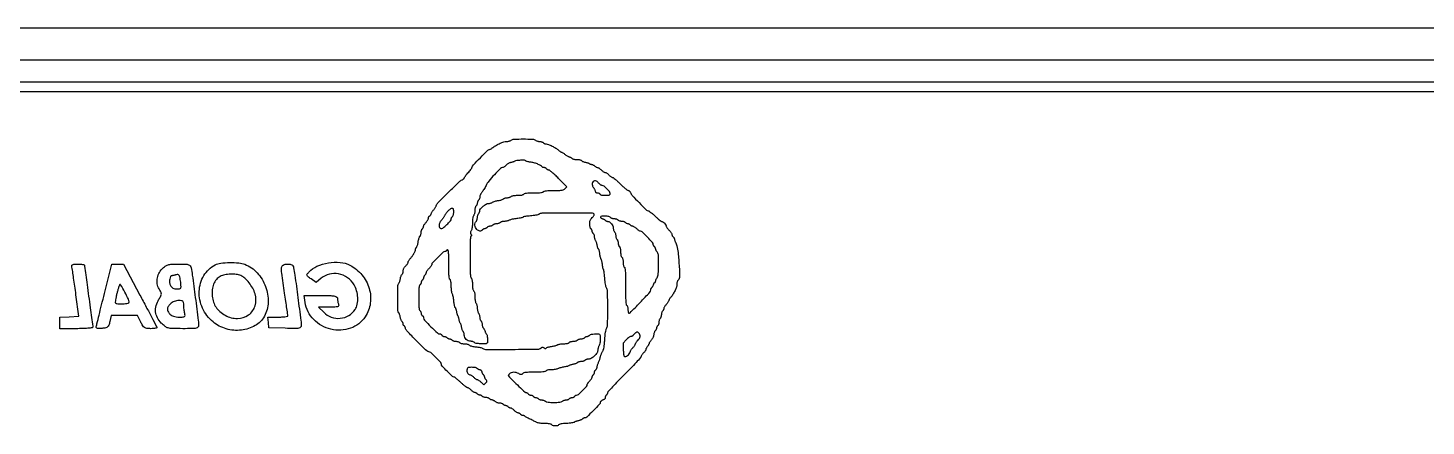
# Model space of a CAD drawing. Header units: millimetres. Extents: x 8533 to 164433, y 5768 to 115327.
# Drawn here: x 63752.1 to 63803.9, y 26939.2 to 26953.9 of the extents above; entities that cross this region are included whole.
import ezdxf

# ---------------------------------------------------------------- set-up
doc = ezdxf.new("R2010")
doc.units = ezdxf.units.MM
doc.header["$LTSCALE"] = 250
doc.layers.add('G-ENP 인버터 판넬', color=255, linetype='Continuous')

# ---------------------------------------------------------------- blocks, each defined once
blk = doc.blocks.new('240808_벽부형 인버터')
at = {"layer": 'G-ENP 인버터 판넬'}
for p, q in [((125.337, 617.431), (-125.337, 617.431)), ((125.337, 615.749), (-125.337, 615.749)), ((-125.337, 614.571), (125.337, 614.571)), ((-125.337, 614.066), (125.337, 614.066))]:
    blk.add_line(p, q, dxfattribs=at)
for points in [[(-32.347, 611.502, -0.059469), (-32.389, 611.477, -0.03057), (-32.446, 611.457, -0.029884), (-32.508, 611.442, -0.039534), (-32.566, 611.437, 0.042522), (-32.621, 611.432, 0.039224), (-32.677, 611.417, 0.041587), (-32.724, 611.396, 0.093988), (-32.754, 611.371, -0.074693), (-32.782, 611.346, -0.044544), (-32.821, 611.325, -0.043497), (-32.865, 611.311, -0.05704), (-32.906, 611.306, 0.098187), (-33.024, 611.283, 0.019785), (-33.22, 611.193, 0.021902), (-33.416, 611.082, 0.047333), (-33.554, 610.977, -0.019044), (-33.599, 610.938, -0.022929), (-33.644, 610.905, -0.022425), (-33.684, 610.882, -0.12308), (-33.708, 610.876, 0.125359), (-33.735, 610.869, 0.013956), (-33.788, 610.838, 0.016283), (-33.851, 610.796, 0.012518), (-33.917, 610.747, -0.017457), (-33.984, 610.697, -0.020663), (-34.051, 610.655, -0.019995), (-34.109, 610.625, -0.109793), (-34.144, 610.617, 0.081786), (-34.172, 610.613, 0.044086), (-34.205, 610.598, 0.04239), (-34.236, 610.577, 0.051537), (-34.262, 610.553, -0.112328), (-34.297, 610.525, -0.046448), (-34.355, 610.505, -0.038066), (-34.43, 610.492, -0.023201), (-34.52, 610.488, 0.023555), (-34.607, 610.484, 0.035246), (-34.683, 610.471, 0.041274), (-34.742, 610.452, 0.120056), (-34.776, 610.427, -0.094079), (-34.806, 610.401, -0.028911), (-34.861, 610.375, -0.027792), (-34.927, 610.352, -0.027192), (-34.996, 610.337, 0.018662), (-35.063, 610.323, 0.023803), (-35.123, 610.305, 0.022829), (-35.171, 610.286, 0.148252), (-35.19, 610.269, -0.112144), (-35.205, 610.254, -0.050111), (-35.23, 610.241, -0.04614), (-35.26, 610.233, -0.046486), (-35.291, 610.23, 0.081376), (-35.328, 610.224, 0.03242), (-35.375, 610.204, 0.031019), (-35.424, 610.177, 0.034011), (-35.467, 610.144, -0.027111), (-35.51, 610.111, -0.027832), (-35.555, 610.083, -0.028952), (-35.597, 610.063, -0.095024), (-35.627, 610.057, 0.121358), (-35.659, 610.05, 0.023611), (-35.71, 610.02, 0.023828), (-35.768, 609.978, 0.020066), (-35.825, 609.928, -0.022225), (-35.883, 609.879, -0.025421), (-35.942, 609.837, -0.02577), (-35.995, 609.807, -0.114617), (-36.03, 609.799, 0.119588), (-36.064, 609.791, 0.029054), (-36.114, 609.761, 0.028144), (-36.169, 609.719, 0.024763), (-36.221, 609.67, -0.024762), (-36.273, 609.62, -0.028142), (-36.328, 609.579, -0.029052), (-36.378, 609.549, -0.11958), (-36.412, 609.54, 0.165374), (-36.453, 609.526, 0.008801), (-36.561, 609.44, 0.013038), (-36.687, 609.329, 0.009066), (-36.824, 609.198, -0.010039), (-36.962, 609.067, -0.014111), (-37.09, 608.955, -0.0103), (-37.2, 608.869, -0.155792), (-37.245, 608.854, 0.120765), (-37.277, 608.845, 0.062815), (-37.311, 608.82, 0.056864), (-37.342, 608.784, 0.055659), (-37.363, 608.742, -0.096489), (-37.459, 608.588, -0.006249), (-37.823, 608.205, -0.003936), (-38.209, 607.815, -0.19265), (-38.308, 607.773, 0.150227), (-38.347, 607.76, 0.010684), (-38.441, 607.691, 0.014296), (-38.551, 607.6, 0.010271), (-38.669, 607.493, -0.008474), (-38.785, 607.387, -0.012238), (-38.892, 607.297, -0.007987), (-38.984, 607.226, -0.16224), (-39.017, 607.215, 0.171111), (-39.079, 607.193, 0.036277), (-39.164, 607.114, 0.037074), (-39.237, 607.022, 0.145394), (-39.259, 606.954, -0.128339), (-39.268, 606.921, -0.0222), (-39.304, 606.866, -0.022874), (-39.352, 606.805, -0.018707), (-39.41, 606.743, 0.022246), (-39.467, 606.681, 0.026029), (-39.515, 606.617, 0.026346), (-39.55, 606.56, 0.122951), (-39.559, 606.522, -0.074223), (-39.564, 606.491, -0.044558), (-39.578, 606.456, -0.04356), (-39.599, 606.422, -0.057432), (-39.624, 606.397, 0.045588), (-39.648, 606.372, 0.040684), (-39.669, 606.342, 0.042951), (-39.684, 606.312, 0.090622), (-39.688, 606.287, -0.065407), (-39.692, 606.258, -0.016793), (-39.706, 606.212, -0.016808), (-39.726, 606.16, -0.016364), (-39.749, 606.109, 0.083683), (-39.86, 605.742, 0.01512), (-39.93, 605.028, 0.009597), (-39.964, 604.296, 0.230548), (-39.882, 604.114, -0.106184), (-39.857, 604.082, -0.041836), (-39.836, 604.029, -0.038066), (-39.822, 603.964, -0.033885), (-39.817, 603.896, 0.07447), (-39.795, 603.748, 0.034232), (-39.725, 603.565, 0.032348), (-39.622, 603.376, 0.034001), (-39.497, 603.205, -0.017129), (-39.455, 603.151, -0.020596), (-39.419, 603.097, -0.019755), (-39.393, 603.05, -0.114496), (-39.386, 603.023, 0.124697), (-39.379, 602.995, 0.018049), (-39.348, 602.945, 0.019519), (-39.306, 602.886, 0.01559), (-39.257, 602.827, -0.023219), (-39.208, 602.765, -0.025641), (-39.166, 602.702, -0.026218), (-39.137, 602.644, -0.105944), (-39.128, 602.606, 0.071902), (-39.124, 602.573, 0.044599), (-39.109, 602.537, 0.043849), (-39.088, 602.503, 0.059418), (-39.064, 602.477, -0.097778), (-39.039, 602.447, -0.041637), (-39.018, 602.398, -0.039115), (-39.004, 602.341, -0.041366), (-38.999, 602.284, 0.041366), (-38.994, 602.226, 0.039115), (-38.98, 602.169, 0.041637), (-38.959, 602.12, 0.097778), (-38.934, 602.09, -0.097778), (-38.91, 602.059, -0.041637), (-38.889, 602.011, -0.039115), (-38.875, 601.954, -0.041366), (-38.87, 601.896, 0.041366), (-38.865, 601.838, 0.039115), (-38.851, 601.781, 0.041637), (-38.83, 601.733, 0.097778), (-38.805, 601.702, -0.059806), (-38.781, 601.676, -0.043899), (-38.76, 601.642, -0.044601), (-38.745, 601.606, -0.071461), (-38.741, 601.573, 0.066463), (-38.736, 601.54, 0.044484), (-38.723, 601.505, 0.044362), (-38.704, 601.473, 0.064454), (-38.681, 601.448, -0.098646), (-38.657, 601.418, -0.028301), (-38.631, 601.362, -0.027298), (-38.609, 601.295, -0.02597), (-38.594, 601.225, 0.041119), (-38.576, 601.149, 0.028071), (-38.543, 601.068, 0.028361), (-38.503, 600.992, 0.049804), (-38.46, 600.935, -0.019279), (-38.419, 600.888, -0.023124), (-38.384, 600.84, -0.022691), (-38.359, 600.797, -0.12244), (-38.353, 600.772, 0.103028), (-38.348, 600.746, 0.022138), (-38.328, 600.705, 0.022233), (-38.3, 600.659, 0.019603), (-38.267, 600.614, -0.022559), (-38.234, 600.567, -0.023812), (-38.206, 600.519, -0.024315), (-38.186, 600.476, -0.091034), (-38.18, 600.446, 0.124363), (-38.171, 600.416, 0.024523), (-38.141, 600.369, 0.024613), (-38.099, 600.315, 0.020685), (-38.05, 600.263, -0.025495), (-38.001, 600.21, -0.028487), (-37.96, 600.154, -0.029531), (-37.931, 600.102, -0.115731), (-37.922, 600.067, 0.187282), (-37.904, 600.021, 0.001918), (-37.663, 599.759, 0.005852), (-37.378, 599.459, 0.003726), (-37.039, 599.116, -0.003718), (-36.701, 598.773, -0.00584), (-36.416, 598.473, -0.001911), (-36.175, 598.211, -0.18721), (-36.157, 598.165, 0.075966), (-36.152, 598.134, 0.04447), (-36.138, 598.1, 0.043294), (-36.117, 598.067, 0.055954), (-36.092, 598.041, -0.06489), (-36.067, 598.015, -0.044392), (-36.046, 597.979, -0.044461), (-36.032, 597.94, -0.06602), (-36.027, 597.905, 0.111054), (-36.019, 597.866, 0.086997), (-35.994, 597.831, 0.070129), (-35.953, 597.801, 0.041471), (-35.898, 597.776, -0.043447), (-35.847, 597.753, -0.057979), (-35.805, 597.723, -0.069405), (-35.778, 597.69, -0.139101), (-35.769, 597.658, 0.192844), (-35.727, 597.554, 0.005811), (-35.393, 597.212, 0.00581), (-35.051, 596.877, 0.192914), (-34.946, 596.835, -0.070719), (-34.915, 596.831, -0.0446), (-34.881, 596.818, -0.043981), (-34.849, 596.798, -0.060466), (-34.825, 596.775, 0.089809), (-34.795, 596.75, 0.028678), (-34.743, 596.724, 0.027573), (-34.68, 596.701, 0.027536), (-34.615, 596.685, -0.019645), (-34.55, 596.67, -0.01943), (-34.486, 596.65, -0.019718), (-34.431, 596.628, -0.067816), (-34.398, 596.608, 0.121953), (-34.358, 596.589, 0.012217), (-34.252, 596.569, 0.014774), (-34.122, 596.553, 0.01123), (-33.979, 596.542, -0.010876), (-33.82, 596.53, -0.023023), (-33.698, 596.513, -0.026711), (-33.609, 596.491, -0.146852), (-33.568, 596.464, 0.152922), (-33.5, 596.42, 0.071661), (-33.396, 596.407, 0.069974), (-33.289, 596.423, 0.123342), (-33.212, 596.469, -0.1117), (-33.166, 596.499, -0.042294), (-33.09, 596.519, -0.030558), (-32.985, 596.53, -0.012295), (-32.839, 596.534, 0.016089), (-32.709, 596.538, 0.018918), (-32.585, 596.551, 0.019974), (-32.482, 596.57, 0.065291), (-32.416, 596.593, -0.006465), (-32.356, 596.624, -0.001921), (-32.263, 596.669, -0.001927), (-32.159, 596.718, -0.002079), (-32.057, 596.766, 0.009573), (-31.961, 596.812, 0.01275), (-31.876, 596.858, 0.010036), (-31.807, 596.899, 0.114664), (-31.785, 596.922, -0.106345), (-31.769, 596.938, -0.051222), (-31.743, 596.952, -0.047527), (-31.712, 596.961, -0.049731), (-31.68, 596.965, 0.069389), (-31.646, 596.969, 0.044584), (-31.609, 596.984, 0.044117), (-31.574, 597.004, 0.061675), (-31.548, 597.029, -0.057876), (-31.522, 597.054, -0.043629), (-31.489, 597.075, -0.044572), (-31.454, 597.089, -0.073695), (-31.422, 597.094, 0.115001), (-31.386, 597.102, 0.030871), (-31.334, 597.132, 0.029576), (-31.278, 597.173, 0.026783), (-31.225, 597.223, -0.026783), (-31.172, 597.272, -0.029576), (-31.116, 597.314, -0.030871), (-31.065, 597.344, -0.115001), (-31.029, 597.352, 0.073695), (-30.997, 597.357, 0.044572), (-30.961, 597.371, 0.043629), (-30.928, 597.392, 0.057876), (-30.902, 597.417, -0.059806), (-30.876, 597.441, -0.043899), (-30.842, 597.462, -0.044601), (-30.806, 597.477, -0.071461), (-30.773, 597.481, 0.071461), (-30.74, 597.486, 0.044601), (-30.704, 597.5, 0.043899), (-30.67, 597.521, 0.059806), (-30.644, 597.546, -0.097126), (-30.613, 597.571, -0.041769), (-30.565, 597.592, -0.039263), (-30.508, 597.606, -0.041731), (-30.451, 597.611, 0.051423), (-30.391, 597.617, 0.035386), (-30.324, 597.636, 0.035622), (-30.261, 597.664, 0.056316), (-30.213, 597.697, -0.0329), (-30.17, 597.73, -0.030581), (-30.121, 597.758, -0.031983), (-30.075, 597.777, -0.083373), (-30.039, 597.783, 0.072501), (-30.007, 597.788, 0.044594), (-29.971, 597.802, 0.043778), (-29.938, 597.823, 0.058897), (-29.912, 597.847, -0.097778), (-29.881, 597.872, -0.041637), (-29.833, 597.893, -0.039115), (-29.775, 597.907, -0.041366), (-29.718, 597.912, 0.041366), (-29.66, 597.917, 0.039115), (-29.603, 597.931, 0.041637), (-29.554, 597.952, 0.097778), (-29.524, 597.977, -0.059806), (-29.498, 598.001, -0.043899), (-29.464, 598.022, -0.044601), (-29.428, 598.037, -0.071461), (-29.395, 598.041, 0.071461), (-29.362, 598.046, 0.044601), (-29.326, 598.06, 0.043899), (-29.292, 598.081, 0.059806), (-29.266, 598.106, -0.057876), (-29.24, 598.131, -0.043629), (-29.206, 598.151, -0.044572), (-29.171, 598.166, -0.073695), (-29.139, 598.17, 0.115001), (-29.103, 598.179, 0.030871), (-29.051, 598.208, 0.029576), (-28.995, 598.25, 0.026783), (-28.943, 598.3, -0.024634), (-28.89, 598.349, -0.027961), (-28.835, 598.391, -0.028838), (-28.785, 598.421, -0.118807), (-28.751, 598.429, 0.15169), (-28.712, 598.442, 0.010816), (-28.616, 598.512, 0.014444), (-28.505, 598.602, 0.010371), (-28.386, 598.709, -0.007128), (-28.268, 598.816, -0.010488), (-28.162, 598.907, -0.00612), (-28.07, 598.979, -0.16275), (-28.041, 598.989, 0.18894), (-27.955, 599.025, 0.005983), (-27.677, 599.295, 0.0059), (-27.405, 599.572, 0.193294), (-27.371, 599.658, -0.189266), (-27.332, 599.756, -0.008496), (-27.074, 600.025, -0.008455), (-26.806, 600.285, -0.190967), (-26.708, 600.324, 0.196656), (-26.587, 600.373, 0.003195), (-26.057, 600.902, 0.004198), (-25.544, 601.427, 0.133557), (-25.459, 601.584, -0.031757), (-25.445, 601.629, -0.044012), (-25.427, 601.667, -0.051617), (-25.407, 601.694, -0.210053), (-25.389, 601.702, 0.18841), (-25.372, 601.708, 0.089073), (-25.359, 601.726, 0.068891), (-25.349, 601.753, 0.048891), (-25.346, 601.785, -0.061544), (-25.342, 601.821, -0.039104), (-25.328, 601.862, -0.038874), (-25.308, 601.9, -0.057007), (-25.285, 601.93, 0.0758), (-25.259, 601.965, 0.0255), (-25.232, 602.022, 0.024695), (-25.209, 602.09, 0.025881), (-25.193, 602.159, -0.019211), (-25.178, 602.228, -0.018968), (-25.158, 602.295, -0.019228), (-25.135, 602.353, -0.06627), (-25.115, 602.387, 0.16612), (-25.069, 602.513, 0.003712), (-25.065, 603.167, 0.003682), (-25.07, 603.821, 0.168021), (-25.115, 603.946, -0.072027), (-25.136, 603.981, -0.019419), (-25.159, 604.042, -0.019245), (-25.179, 604.113, -0.018857), (-25.194, 604.187, 0.025766), (-25.21, 604.26, 0.027077), (-25.233, 604.329, 0.028048), (-25.259, 604.387, 0.098108), (-25.285, 604.418, -0.097764), (-25.309, 604.447, -0.040932), (-25.329, 604.494, -0.038467), (-25.343, 604.548, -0.040509), (-25.347, 604.604, 0.058208), (-25.356, 604.671, 0.054872), (-25.38, 604.736, 0.049541), (-25.42, 604.8, 0.034041), (-25.477, 604.864, -0.024943), (-25.526, 604.917, -0.028109), (-25.567, 604.973, -0.029046), (-25.596, 605.024, -0.117163), (-25.605, 605.058, 0.107158), (-25.612, 605.093, 0.028085), (-25.639, 605.143, 0.027203), (-25.676, 605.199, 0.024897), (-25.721, 605.252, -0.035801), (-25.813, 605.367, -0.023045), (-25.903, 605.511, -0.020794), (-25.974, 605.651, -0.107713), (-25.992, 605.735, 0.083652), (-25.996, 605.759, 0.03725), (-26.009, 605.789, 0.035527), (-26.028, 605.819, 0.040169), (-26.05, 605.845, -0.100545), (-26.074, 605.882, -0.021824), (-26.1, 605.954, -0.021918), (-26.122, 606.041, -0.019438), (-26.138, 606.133, 0.020943), (-26.155, 606.226, 0.022942), (-26.178, 606.315, 0.023163), (-26.205, 606.388, 0.096641), (-26.231, 606.426, -0.085752), (-26.255, 606.46, -0.036865), (-26.275, 606.512, -0.035087), (-26.289, 606.572, -0.038906), (-26.294, 606.631, 0.040771), (-26.299, 606.69, 0.038868), (-26.313, 606.748, 0.041411), (-26.334, 606.797, 0.098855), (-26.358, 606.827, -0.056798), (-26.383, 606.853, -0.043457), (-26.404, 606.886, -0.044534), (-26.418, 606.921, -0.074987), (-26.423, 606.952, 0.110695), (-26.431, 606.989, 0.026216), (-26.461, 607.044, 0.025716), (-26.503, 607.105, 0.022874), (-26.552, 607.165, -0.027011), (-26.602, 607.225, -0.028341), (-26.643, 607.29, -0.02951), (-26.673, 607.349, -0.100534), (-26.681, 607.391, 0.06601), (-26.686, 607.425, 0.062074), (-26.699, 607.458, 0.0665), (-26.719, 607.484, 0.107193), (-26.742, 607.499, -0.100122), (-26.767, 607.515, -0.047568), (-26.792, 607.544, -0.044525), (-26.813, 607.581, -0.04784), (-26.827, 607.62, 0.053829), (-26.844, 607.665, 0.022666), (-26.875, 607.722, 0.022111), (-26.915, 607.78, 0.026835), (-26.957, 607.831, -0.023711), (-27, 607.881, -0.019322), (-27.04, 607.939, -0.019741), (-27.074, 607.995, -0.04729), (-27.093, 608.04, 0.117064), (-27.183, 608.19, 0.002996), (-27.739, 608.753, 0.003312), (-28.298, 609.304, 0.10255), (-28.462, 609.409, -0.039223), (-28.506, 609.429, -0.047731), (-28.543, 609.456, -0.054876), (-28.568, 609.483, -0.161533), (-28.576, 609.508, 0.143295), (-28.586, 609.54, 0.012968), (-28.633, 609.61, 0.015994), (-28.696, 609.691, 0.011828), (-28.77, 609.778, -0.011964), (-28.846, 609.866, -0.013607), (-28.914, 609.955, -0.012847), (-28.968, 610.033, -0.070794), (-28.99, 610.079, 0.115776), (-29.056, 610.194, 0.003798), (-29.427, 610.58, 0.002551), (-29.813, 610.972, 0.199656), (-29.892, 611.005, -0.113782), (-29.918, 611.011, -0.015513), (-29.968, 611.037, -0.017185), (-30.026, 611.073, -0.013744), (-30.086, 611.115, 0.027139), (-30.276, 611.241, 0.027841), (-30.477, 611.344, 0.029619), (-30.664, 611.414, 0.073118), (-30.809, 611.437, -0.034436), (-30.875, 611.442, -0.028746), (-30.945, 611.457, -0.029709), (-31.007, 611.477, -0.066961), (-31.05, 611.502, 0.152485), (-31.211, 611.559, 0.010571), (-31.699, 611.57, 0.010571), (-32.187, 611.559, 0.152485)], [(-31.219, 610.381, 0.025361), (-31.166, 610.356, 0.02095), (-31.106, 610.335, 0.021452), (-31.05, 610.321, 0.05173), (-31.007, 610.316, -0.101748), (-30.964, 610.307, -0.034601), (-30.908, 610.278, -0.032724), (-30.848, 610.236, -0.032269), (-30.794, 610.187, 0.025175), (-30.742, 610.137, 0.028487), (-30.687, 610.095, 0.029485), (-30.637, 610.066, 0.119136), (-30.602, 610.057, -0.19953), (-30.483, 610.008, -0.009128), (-30.169, 609.681, -0.015194), (-29.876, 609.344, -0.058036), (-29.726, 609.11, 0.013656), (-29.674, 609.01, 0.011079), (-29.613, 608.906, 0.011238), (-29.552, 608.812, 0.02834), (-29.503, 608.748, -0.04029), (-29.461, 608.691, -0.032893), (-29.426, 608.625, -0.034031), (-29.402, 608.559, -0.070718), (-29.395, 608.506, 0.048773), (-29.39, 608.457, 0.041667), (-29.376, 608.407, 0.043652), (-29.355, 608.364, 0.085725), (-29.33, 608.335, -0.073891), (-29.305, 608.307, -0.044567), (-29.285, 608.268, -0.043604), (-29.27, 608.225, -0.057711), (-29.266, 608.184, 0.057711), (-29.261, 608.143, 0.043604), (-29.247, 608.1, 0.044567), (-29.226, 608.061, 0.073891), (-29.201, 608.033, -0.108507), (-29.175, 607.999, -0.044097), (-29.154, 607.945, -0.038441), (-29.141, 607.876, -0.02895), (-29.136, 607.799, 0.03094), (-29.132, 607.724, 0.02787), (-29.118, 607.647, 0.02894), (-29.097, 607.58, 0.074301), (-29.073, 607.535, -0.088963), (-29.046, 607.481, -0.03145), (-29.026, 607.396, -0.025925), (-29.013, 607.286, -0.014448), (-29.008, 607.15, 0.016681), (-29.003, 607.019, 0.020666), (-28.989, 606.897, 0.02262), (-28.969, 606.795, 0.058932), (-28.942, 606.725, -0.024625), (-28.912, 606.66, -0.076163), (-28.901, 606.614, -0.108219), (-28.907, 606.576, -0.085128), (-28.927, 606.54, 0.046756), (-28.949, 606.508, 0.126087), (-28.956, 606.481, 0.137784), (-28.949, 606.456, 0.060535), (-28.928, 606.429, -0.180582), (-28.903, 606.375, -0.006535), (-28.89, 606.147, -0.008747), (-28.881, 605.825, -0.002742), (-28.879, 605.344, -0.002248), (-28.882, 604.795, -0.011834), (-28.893, 604.493, -0.017797), (-28.91, 604.307, -0.130415), (-28.944, 604.224, 0.085713), (-28.971, 604.172, 0.031718), (-28.99, 604.092, 0.027174), (-29.003, 603.992, 0.017514), (-29.007, 603.874, -0.014801), (-29.011, 603.75, -0.035008), (-29.023, 603.659, -0.048272), (-29.043, 603.594, -0.122092), (-29.072, 603.554, 0.122092), (-29.101, 603.514, 0.048272), (-29.121, 603.449, 0.035008), (-29.133, 603.358, 0.014801), (-29.136, 603.234, -0.017514), (-29.14, 603.116, -0.027174), (-29.153, 603.016, -0.031718), (-29.173, 602.936, -0.085713), (-29.2, 602.884, 0.071913), (-29.224, 602.84, 0.028864), (-29.245, 602.774, 0.027831), (-29.259, 602.699, 0.031473), (-29.264, 602.626, -0.031473), (-29.269, 602.552, -0.027831), (-29.284, 602.478, -0.028864), (-29.304, 602.411, -0.071913), (-29.329, 602.367, 0.059469), (-29.353, 602.325, 0.03057), (-29.374, 602.269, 0.029884), (-29.388, 602.207, 0.039534), (-29.393, 602.149, -0.042522), (-29.399, 602.093, -0.039224), (-29.413, 602.038, -0.041587), (-29.434, 601.991, -0.093988), (-29.459, 601.961, 0.097778), (-29.484, 601.93, 0.041637), (-29.505, 601.881, 0.039115), (-29.519, 601.824, 0.041366), (-29.524, 601.767, -0.038829), (-29.528, 601.709, -0.038015), (-29.542, 601.653, -0.040602), (-29.561, 601.605, -0.102489), (-29.584, 601.576, 0.066907), (-29.61, 601.549, 0.029258), (-29.636, 601.507, 0.028307), (-29.658, 601.458, 0.033698), (-29.674, 601.41, -0.029179), (-29.689, 601.363, -0.030269), (-29.708, 601.319, -0.031761), (-29.73, 601.284, -0.102), (-29.75, 601.265, 0.229839), (-29.784, 601.211, 0.01574), (-29.8, 601.026, 0.016782), (-29.803, 600.841, 0.194368), (-29.775, 600.776, 0.19902), (-29.691, 600.741, 0.015771), (-29.446, 600.749, 0.016992), (-29.202, 600.772, 0.16521), (-29.11, 600.818, -0.078717), (-29.075, 600.843, -0.038029), (-29.024, 600.864, -0.036499), (-28.966, 600.879, -0.043328), (-28.91, 600.884, 0.097794), (-28.783, 600.909, 0.096035), (-28.675, 600.98, 0.097191), (-28.602, 601.086, 0.102948), (-28.576, 601.209, -0.038585), (-28.572, 601.265, -0.037902), (-28.559, 601.321, -0.040492), (-28.54, 601.368, -0.10296), (-28.517, 601.396, 0.10324), (-28.493, 601.427, 0.029078), (-28.469, 601.483, 0.027994), (-28.448, 601.551, 0.026259), (-28.435, 601.623, -0.01944), (-28.422, 601.693, -0.024828), (-28.406, 601.756, -0.024079), (-28.387, 601.806, -0.152012), (-28.369, 601.827, 0.146161), (-28.352, 601.847, 0.026427), (-28.333, 601.893, 0.026499), (-28.317, 601.951, 0.021275), (-28.306, 602.015, -0.018848), (-28.295, 602.081, -0.019537), (-28.278, 602.145, -0.019671), (-28.26, 602.2, -0.075474), (-28.243, 602.23, 0.074306), (-28.225, 602.262, 0.018365), (-28.205, 602.318, 0.018384), (-28.188, 602.384, 0.017486), (-28.175, 602.452, -0.0232), (-28.161, 602.519, -0.027947), (-28.142, 602.58, -0.028499), (-28.121, 602.629, -0.137346), (-28.101, 602.651, 0.181327), (-28.081, 602.677, 0.018495), (-28.06, 602.753, 0.021217), (-28.043, 602.848, 0.015366), (-28.031, 602.956, -0.015738), (-28.018, 603.071, -0.013998), (-27.997, 603.19, -0.014196), (-27.973, 603.296, -0.041373), (-27.948, 603.367, 0.052219), (-27.925, 603.438, 0.017337), (-27.905, 603.547, 0.017046), (-27.892, 603.67, 0.018587), (-27.887, 603.79, -0.013856), (-27.884, 603.923, -0.031547), (-27.872, 604.023, -0.04237), (-27.852, 604.096, -0.109042), (-27.823, 604.142, 0.150379), (-27.789, 604.206, 0.027325), (-27.771, 604.34, 0.016574), (-27.761, 604.56, 0.003198), (-27.758, 604.957, -0.00257), (-27.756, 605.373, -0.018895), (-27.746, 605.572, -0.03819), (-27.729, 605.68, -0.345952), (-27.694, 605.707, -0.064853), (-27.669, 605.704, -0.082425), (-27.648, 605.695, -0.098894), (-27.634, 605.681, -0.148195), (-27.629, 605.664, 0.168536), (-27.623, 605.648, 0.094766), (-27.607, 605.634, 0.07547), (-27.583, 605.625, 0.055979), (-27.555, 605.621, -0.188656), (-27.453, 605.582, -0.007991), (-27.169, 605.311, -0.007897), (-26.894, 605.031, -0.192679), (-26.854, 604.931, 0.128471), (-26.844, 604.896, 0.025595), (-26.809, 604.84, 0.025537), (-26.761, 604.778, 0.021366), (-26.703, 604.717, -0.02271), (-26.645, 604.656, -0.026588), (-26.596, 604.592, -0.027016), (-26.562, 604.536, -0.124597), (-26.552, 604.498, 0.074019), (-26.548, 604.467, 0.044564), (-26.533, 604.431, 0.043587), (-26.512, 604.398, 0.057603), (-26.488, 604.372, -0.059806), (-26.463, 604.346, -0.043899), (-26.442, 604.312, -0.044601), (-26.428, 604.276, -0.071461), (-26.423, 604.243, 0.071461), (-26.418, 604.21, 0.044601), (-26.404, 604.174, 0.043899), (-26.383, 604.14, 0.059806), (-26.358, 604.114, -0.059806), (-26.334, 604.088, -0.043899), (-26.313, 604.054, -0.044601), (-26.299, 604.018, -0.071461), (-26.294, 603.985, 0.071461), (-26.289, 603.952, 0.044601), (-26.275, 603.916, 0.043899), (-26.254, 603.882, 0.059806), (-26.229, 603.856, -0.163159), (-26.196, 603.802, -0.033757), (-26.177, 603.69, -0.019989), (-26.167, 603.509, -0.004054), (-26.165, 603.186, -0.00422), (-26.167, 602.866, -0.019437), (-26.178, 602.681, -0.032024), (-26.196, 602.565, -0.141618), (-26.229, 602.505, 0.058813), (-26.254, 602.474, 0.038995), (-26.275, 602.433, 0.039039), (-26.289, 602.389, 0.05968), (-26.294, 602.35, -0.065798), (-26.299, 602.313, -0.062004), (-26.313, 602.279, -0.066477), (-26.334, 602.251, -0.1075), (-26.358, 602.234, 0.107002), (-26.383, 602.218, 0.066514), (-26.404, 602.191, 0.062118), (-26.418, 602.156, 0.066142), (-26.423, 602.12, -0.192332), (-26.472, 601.998, -0.007838), (-26.81, 601.653, -0.007913), (-27.158, 601.32, -0.189145), (-27.281, 601.271, 0.074164), (-27.314, 601.267, 0.064354), (-27.345, 601.252, 0.066861), (-27.371, 601.232, 0.096339), (-27.386, 601.207, -0.1075), (-27.402, 601.182, -0.066477), (-27.43, 601.161, -0.062004), (-27.465, 601.147, -0.065798), (-27.501, 601.142, 0.05968), (-27.541, 601.137, 0.039039), (-27.584, 601.123, 0.038995), (-27.625, 601.102, 0.058813), (-27.657, 601.078, -0.051662), (-27.687, 601.053, -0.03827), (-27.725, 601.032, -0.039051), (-27.765, 601.018, -0.067554), (-27.799, 601.013, 0.069786), (-27.833, 601.008, 0.044591), (-27.87, 600.994, 0.044078), (-27.904, 600.973, 0.061311), (-27.93, 600.948, -0.097778), (-27.961, 600.924, -0.041637), (-28.009, 600.903, -0.039115), (-28.067, 600.889, -0.041366), (-28.124, 600.884, 0.041366), (-28.182, 600.879, 0.039115), (-28.239, 600.865, 0.041637), (-28.288, 600.844, 0.097778), (-28.318, 600.819, -0.110926), (-28.353, 600.792, -0.04574), (-28.41, 600.772, -0.038302), (-28.482, 600.759, -0.025057), (-28.568, 600.755, 0.027223), (-28.655, 600.75, 0.037158), (-28.733, 600.735, 0.042638), (-28.797, 600.712, 0.077073), (-28.844, 600.682, -0.086487), (-28.894, 600.65, -0.03292), (-28.974, 600.623, -0.028219), (-29.074, 600.603, -0.018448), (-29.192, 600.59, 0.018559), (-29.301, 600.578, 0.018893), (-29.408, 600.558, 0.019049), (-29.5, 600.533, 0.07058), (-29.554, 600.508, -0.146116), (-29.753, 600.449, -0.001793), (-31.105, 600.454, -0.001582), (-32.467, 600.468, -0.17146), (-32.636, 600.531, 0.049539), (-32.676, 600.557, 0.124401), (-32.709, 600.566, 0.10745), (-32.745, 600.558, 0.031712), (-32.795, 600.531, -0.024145), (-32.844, 600.504, -0.112403), (-32.875, 600.497, -0.176291), (-32.898, 600.505, -0.081813), (-32.92, 600.53, 0.155664), (-32.947, 600.553, 0.024978), (-33.013, 600.576, 0.025574), (-33.096, 600.597, 0.019957), (-33.188, 600.611, -0.018301), (-33.284, 600.626, -0.018343), (-33.378, 600.647, -0.018515), (-33.459, 600.672, -0.066583), (-33.507, 600.696, 0.083797), (-33.555, 600.719, 0.022739), (-33.638, 600.737, 0.022341), (-33.736, 600.75, 0.021509), (-33.835, 600.755, -0.017226), (-33.946, 600.758, -0.036307), (-34.032, 600.771, -0.048094), (-34.094, 600.791, -0.118495), (-34.132, 600.819, 0.105752), (-34.164, 600.844, 0.041317), (-34.217, 600.865, 0.037914), (-34.281, 600.879, 0.034983), (-34.348, 600.884, -0.034983), (-34.414, 600.888, -0.037914), (-34.478, 600.902, -0.041317), (-34.531, 600.923, -0.105752), (-34.563, 600.948, 0.097778), (-34.593, 600.973, 0.041637), (-34.642, 600.994, 0.039115), (-34.699, 601.008, 0.041366), (-34.757, 601.013, -0.041366), (-34.814, 601.018, -0.039115), (-34.872, 601.032, -0.041637), (-34.92, 601.053, -0.097778), (-34.951, 601.078, 0.053561), (-34.976, 601.102, 0.042847), (-35.008, 601.123, 0.044313), (-35.041, 601.138, 0.079067), (-35.071, 601.142, -0.075571), (-35.102, 601.147, -0.035013), (-35.139, 601.162, -0.033666), (-35.178, 601.183, -0.039832), (-35.211, 601.208, 0.133692), (-35.296, 601.252, 0.029293), (-35.461, 601.276, 0.029386), (-35.628, 601.281, 0.131469), (-35.721, 601.253, 0.240911), (-35.763, 601.184, 0.02508), (-35.767, 600.99, 0.030737), (-35.749, 600.789, 0.082465), (-35.704, 600.653, -0.027543), (-35.679, 600.598, -0.021614), (-35.659, 600.537, -0.022084), (-35.644, 600.478, -0.048994), (-35.64, 600.432, 0.137945), (-35.597, 600.279, 0.060862), (-35.465, 600.112, 0.060711), (-35.296, 599.982, 0.1323), (-35.139, 599.938, -0.042503), (-35.083, 599.932, -0.039201), (-35.028, 599.918, -0.04156), (-34.981, 599.897, -0.09394), (-34.951, 599.872, 0.098855), (-34.92, 599.847, 0.041411), (-34.871, 599.826, 0.038868), (-34.813, 599.812, 0.040771), (-34.755, 599.807, -0.037182), (-34.696, 599.803, -0.034436), (-34.637, 599.79, -0.036265), (-34.586, 599.77, -0.088745), (-34.553, 599.748, 0.082216), (-34.518, 599.723, 0.024642), (-34.458, 599.697, 0.023977), (-34.386, 599.674, 0.023871), (-34.313, 599.658, -0.015795), (-34.242, 599.644, -0.020994), (-34.179, 599.626, -0.018857), (-34.129, 599.607, -0.158122), (-34.111, 599.592, 0.174392), (-34.092, 599.577, 0.015373), (-34.031, 599.558, 0.018671), (-33.956, 599.541, 0.01344), (-33.87, 599.527, -0.017073), (-33.778, 599.511, -0.014548), (-33.682, 599.488, -0.014791), (-33.595, 599.462, -0.039666), (-33.536, 599.437, 0.058452), (-33.476, 599.414, 0.020185), (-33.384, 599.394, 0.019739), (-33.281, 599.381, 0.021649), (-33.179, 599.377, -0.017413), (-33.069, 599.373, -0.036268), (-32.984, 599.36, -0.047823), (-32.921, 599.34, -0.118342), (-32.883, 599.312, 0.156451), (-32.832, 599.279, 0.037262), (-32.731, 599.26, 0.022196), (-32.568, 599.25, 0.004888), (-32.289, 599.247, -0.004739), (-31.995, 599.244, -0.024949), (-31.834, 599.233, -0.047313), (-31.734, 599.212, -0.107339), (-31.667, 599.173, 0.033308), (-31.614, 599.132, 0.151744), (-31.578, 599.12, 0.11518), (-31.536, 599.13, 0.015583), (-31.455, 599.173, -0.06482), (-31.321, 599.228, -0.071857), (-31.182, 599.245, -0.080612), (-31.057, 599.222, -0.122774), (-30.967, 599.161, -0.021276), (-30.938, 599.126, -0.033083), (-30.916, 599.094, -0.035243), (-30.904, 599.067, -0.284312), (-30.906, 599.055, -0.014906), (-31.146, 598.803, -0.007489), (-31.462, 598.499, -0.002297), (-31.791, 598.195, -0.187477), (-31.854, 598.17, 0.081235), (-31.884, 598.166, 0.065693), (-31.913, 598.151, 0.066503), (-31.936, 598.131, 0.088264), (-31.951, 598.106, -0.126488), (-31.969, 598.081, -0.0639), (-32.001, 598.06, -0.057234), (-32.042, 598.046, -0.054346), (-32.087, 598.041, 0.054346), (-32.131, 598.036, 0.057234), (-32.172, 598.022, 0.0639), (-32.204, 598.001, 0.126488), (-32.222, 597.977, -0.114669), (-32.238, 597.952, -0.065763), (-32.268, 597.931, -0.060287), (-32.305, 597.917, -0.06112), (-32.344, 597.912, 0.057365), (-32.386, 597.907, 0.04355), (-32.429, 597.893, 0.044556), (-32.468, 597.872, 0.074303), (-32.496, 597.847, -0.084867), (-32.525, 597.823, -0.043757), (-32.568, 597.802, -0.04183), (-32.617, 597.788, -0.049359), (-32.665, 597.783, 0.045676), (-32.715, 597.778, 0.031173), (-32.771, 597.764, 0.031475), (-32.824, 597.744, 0.05367), (-32.864, 597.72, -0.14247), (-33.004, 597.666, -0.020375), (-33.314, 597.654, -0.020375), (-33.624, 597.666, -0.14247), (-33.764, 597.72, 0.05367), (-33.804, 597.744, 0.031475), (-33.857, 597.764, 0.031173), (-33.913, 597.778, 0.045676), (-33.963, 597.783, -0.049359), (-34.011, 597.788, -0.04183), (-34.06, 597.802, -0.043757), (-34.103, 597.823, -0.084867), (-34.132, 597.847, 0.077928), (-34.16, 597.872, 0.044389), (-34.201, 597.893, 0.043027), (-34.246, 597.907, 0.05444), (-34.29, 597.912, -0.057719), (-34.331, 597.917, -0.058842), (-34.37, 597.931, -0.064964), (-34.401, 597.952, -0.120372), (-34.418, 597.977, 0.091091), (-34.433, 598.001, 0.066694), (-34.458, 598.022, 0.065268), (-34.487, 598.036, 0.078648), (-34.518, 598.041, -0.184299), (-34.615, 598.078, -0.012453), (-34.834, 598.284, -0.012489), (-35.042, 598.5, -0.183167), (-35.081, 598.597, 0.114411), (-35.09, 598.632, 0.028376), (-35.119, 598.682, 0.027531), (-35.161, 598.738, 0.024559), (-35.21, 598.791, -0.026703), (-35.259, 598.845, -0.029286), (-35.301, 598.902, -0.03054), (-35.33, 598.954, -0.112677), (-35.338, 598.991, 0.072975), (-35.343, 599.023, 0.044587), (-35.357, 599.058, 0.04372), (-35.378, 599.092, 0.058489), (-35.403, 599.118, -0.059806), (-35.428, 599.144, -0.043899), (-35.448, 599.178, -0.044601), (-35.463, 599.214, -0.071461), (-35.467, 599.247, 0.071461), (-35.472, 599.28, 0.044601), (-35.486, 599.316, 0.043899), (-35.507, 599.35, 0.059806), (-35.532, 599.376, -0.069302), (-35.557, 599.404, -0.043636), (-35.578, 599.441, -0.043077), (-35.593, 599.483, -0.059752), (-35.598, 599.522, 0.056439), (-35.604, 599.568, 0.017256), (-35.624, 599.637, 0.017032), (-35.651, 599.713, 0.017847), (-35.683, 599.786, -0.014096), (-35.715, 599.857, -0.014943), (-35.742, 599.928, -0.014688), (-35.762, 599.991, -0.063775), (-35.767, 600.03, 0.060022), (-35.773, 600.067, 0.017045), (-35.79, 600.123, 0.016909), (-35.813, 600.185, 0.017152), (-35.841, 600.245, -0.001145), (-35.871, 600.305, -0.00106), (-35.901, 600.367, -0.001057), (-35.928, 600.422, -0.003552), (-35.945, 600.458, -0.074907), (-35.959, 600.506, -0.005286), (-35.977, 600.645, -0.007375), (-35.994, 600.812, -0.00549), (-36.009, 600.996, 0.009302), (-36.025, 601.191, 0.014317), (-36.047, 601.358, 0.013591), (-36.072, 601.491, 0.097676), (-36.098, 601.55, -0.148667), (-36.156, 601.733, -0.003608), (-36.162, 602.629, -0.003583), (-36.155, 603.526, -0.150063), (-36.096, 603.707, 0.094923), (-36.069, 603.767, 0.015004), (-36.044, 603.892, 0.015304), (-36.021, 604.051, 0.010114), (-36.004, 604.234, -0.006675), (-35.99, 604.403, -0.01101), (-35.973, 604.545, -0.004787), (-35.955, 604.662, -0.367902), (-35.942, 604.674, 0.33209), (-35.928, 604.684, 0.01448), (-35.912, 604.744, 0.019692), (-35.897, 604.822, 0.012189), (-35.885, 604.914, -0.013796), (-35.873, 605.009, -0.016697), (-35.856, 605.098, -0.015416), (-35.837, 605.171, -0.100473), (-35.819, 605.204, 0.098261), (-35.801, 605.238, 0.014344), (-35.78, 605.313, 0.015756), (-35.761, 605.404, 0.012926), (-35.747, 605.503, -0.013492), (-35.732, 605.598, -0.021599), (-35.714, 605.678, -0.017129), (-35.695, 605.739, -0.319999), (-35.68, 605.751, 0.275052), (-35.664, 605.76, 0.032358), (-35.647, 605.798, 0.031439), (-35.63, 605.85, 0.020502), (-35.618, 605.912, -0.021853), (-35.603, 605.982, -0.015424), (-35.581, 606.06, -0.015604), (-35.555, 606.133, -0.031395), (-35.529, 606.188, 0.032673), (-35.506, 606.239, 0.023167), (-35.486, 606.3, 0.023494), (-35.472, 606.36, 0.044987), (-35.467, 606.409, -0.053176), (-35.463, 606.453, -0.042765), (-35.448, 606.5, -0.044275), (-35.428, 606.541, -0.079575), (-35.403, 606.569, 0.059806), (-35.378, 606.595, 0.043899), (-35.357, 606.629, 0.044601), (-35.343, 606.665, 0.071461), (-35.338, 606.698, -0.071461), (-35.334, 606.731, -0.044601), (-35.319, 606.767, -0.043899), (-35.298, 606.801, -0.059806), (-35.274, 606.827, 0.111137), (-35.247, 606.862, 0.045857), (-35.226, 606.919, 0.038273), (-35.213, 606.992, 0.024762), (-35.209, 607.078, 0.028075), (-35.215, 607.186, 0.067048), (-35.235, 607.264, 0.067997), (-35.274, 607.333, 0.029546), (-35.343, 607.414, -0.025999), (-35.392, 607.47, -0.037332), (-35.429, 607.525, -0.041494), (-35.451, 607.572, -0.229991), (-35.448, 607.599, -0.259991), (-35.352, 607.652, -0.000939), (-34.006, 607.65, -0.001401), (-32.685, 607.641, -0.149328), (-32.516, 607.587, 0.090503), (-32.462, 607.563, 0.01468), (-32.35, 607.539, 0.015779), (-32.214, 607.518, 0.013301), (-32.07, 607.505, -0.010411), (-31.929, 607.492, -0.015327), (-31.807, 607.475, -0.010549), (-31.707, 607.456, -0.203171), (-31.682, 607.438, 0.1857), (-31.658, 607.42, 0.013489), (-31.576, 607.399, 0.017421), (-31.475, 607.38, 0.012239), (-31.359, 607.364, -0.013875), (-31.237, 607.348, -0.013875), (-31.117, 607.325, -0.01383), (-31.012, 607.299, -0.052117), (-30.95, 607.274, 0.043697), (-30.896, 607.252, 0.022579), (-30.825, 607.233, 0.022264), (-30.749, 607.22, 0.031315), (-30.681, 607.215, -0.037249), (-30.618, 607.21, -0.037311), (-30.555, 607.196, -0.039924), (-30.503, 607.175, -0.105049), (-30.471, 607.15, 0.097778), (-30.441, 607.125, 0.041637), (-30.392, 607.105, 0.039115), (-30.335, 607.09, 0.041366), (-30.278, 607.086, -0.041366), (-30.22, 607.081, -0.039115), (-30.163, 607.067, -0.041637), (-30.114, 607.046, -0.097778), (-30.084, 607.021, 0.073891), (-30.056, 606.996, 0.044567), (-30.017, 606.975, 0.043604), (-29.974, 606.961, 0.057711), (-29.933, 606.956, -0.057711), (-29.892, 606.952, -0.043604), (-29.849, 606.938, -0.044567), (-29.81, 606.917, -0.073891), (-29.782, 606.892, 0.059806), (-29.756, 606.867, 0.043899), (-29.722, 606.846, 0.044601), (-29.686, 606.832, 0.071461), (-29.653, 606.827, -0.071461), (-29.62, 606.823, -0.044601), (-29.584, 606.808, -0.043899), (-29.55, 606.787, -0.059806), (-29.524, 606.763, 0.103899), (-29.464, 606.715, 0.142065), (-29.396, 606.702, 0.112706), (-29.32, 606.728, 0.051229), (-29.236, 606.792, 0.103789), (-29.169, 606.888, 0.08023), (-29.138, 607.013, 0.086015), (-29.148, 607.133, 0.155628), (-29.201, 607.215, -0.093988), (-29.226, 607.245, -0.041587), (-29.247, 607.292, -0.039224), (-29.262, 607.348, -0.042522), (-29.267, 607.403, 0.039534), (-29.272, 607.461, 0.029884), (-29.286, 607.523, 0.03057), (-29.307, 607.58, 0.059469), (-29.332, 607.622, -0.035503), (-29.356, 607.659, -0.029342), (-29.376, 607.701, -0.030312), (-29.39, 607.743, -0.066866), (-29.395, 607.776, 0.184382), (-29.433, 607.876, 0.036359), (-29.574, 608.013, 0.037772), (-29.736, 608.129, 0.137117), (-29.857, 608.162, -0.045178), (-29.911, 608.167, -0.029412), (-29.971, 608.182, -0.029537), (-30.028, 608.203, -0.048713), (-30.074, 608.229, 0.059995), (-30.125, 608.256, 0.020798), (-30.204, 608.283, 0.020316), (-30.295, 608.306, 0.022253), (-30.384, 608.321, -0.02211), (-30.47, 608.335, -0.025498), (-30.551, 608.356, -0.025808), (-30.616, 608.381, -0.117177), (-30.649, 608.405, 0.100601), (-30.677, 608.428, 0.040204), (-30.723, 608.447, 0.037712), (-30.777, 608.46, 0.038855), (-30.832, 608.465, -0.039534), (-30.89, 608.47, -0.029884), (-30.952, 608.485, -0.03057), (-31.009, 608.506, -0.059469), (-31.05, 608.53, 0.085713), (-31.102, 608.557, 0.031718), (-31.182, 608.576, 0.027174), (-31.283, 608.589, 0.017514), (-31.4, 608.593, -0.014801), (-31.524, 608.597, -0.035008), (-31.616, 608.609, -0.048272), (-31.681, 608.628, -0.122092), (-31.72, 608.658, 0.148724), (-31.769, 608.69, 0.040941), (-31.86, 608.709, 0.024871), (-32.003, 608.719, 0.006093), (-32.239, 608.722, -0.006393), (-32.473, 608.725, -0.023935), (-32.62, 608.736, -0.03784), (-32.715, 608.755, -0.128911), (-32.769, 608.787, 0.131306), (-32.825, 608.819, 0.036861), (-32.924, 608.838, 0.023054), (-33.077, 608.849, 0.005897), (-33.325, 608.852, -0.004409), (-33.622, 608.854, -0.037474), (-33.755, 608.866, -0.084406), (-33.838, 608.895, -0.078239), (-33.908, 608.95), (-34.001, 609.049), (-33.56, 609.489, -0.007329), (-33.386, 609.657, -0.010854), (-33.228, 609.799, -0.006278), (-33.092, 609.913, -0.173164), (-33.049, 609.928, 0.076643), (-33.019, 609.933, 0.044462), (-32.985, 609.947, 0.043222), (-32.952, 609.968, 0.055454), (-32.926, 609.993, -0.061675), (-32.9, 610.018, -0.044117), (-32.866, 610.038, -0.044584), (-32.828, 610.053, -0.069389), (-32.794, 610.057, 0.050207), (-32.763, 610.061, 0.047716), (-32.731, 610.07, 0.051362), (-32.705, 610.084, 0.105533), (-32.689, 610.101, -0.135623), (-32.616, 610.169, -0.024488), (-32.446, 610.247, -0.027175), (-32.251, 610.313, -0.040731), (-32.075, 610.346, 0.013917), (-31.986, 610.359, 0.019388), (-31.907, 610.375, 0.016149), (-31.845, 610.392, 0.179606), (-31.824, 610.408, -0.25163), (-31.761, 610.445, -0.01912), (-31.557, 610.443, -0.025591), (-31.35, 610.423, -0.083464)], [(-35.347, 609.212, -0.043522), (-35.346, 609.154, -0.044223), (-35.356, 609.097, -0.047708), (-35.374, 609.048, -0.085443), (-35.398, 609.013, 0.050172), (-35.425, 608.98, 0.025527), (-35.452, 608.934, 0.025075), (-35.476, 608.883, 0.034165), (-35.492, 608.835, -0.049163), (-35.511, 608.782, -0.106272), (-35.537, 608.748, -0.11431), (-35.574, 608.729, -0.06249), (-35.624, 608.722, 0.057395), (-35.666, 608.717, 0.058695), (-35.705, 608.703, 0.064874), (-35.736, 608.682, 0.12094), (-35.753, 608.658, -0.172846), (-35.779, 608.627, -0.073106), (-35.83, 608.608, -0.04369), (-35.91, 608.596, -0.013304), (-36.032, 608.593, -0.008381), (-36.182, 608.596, -0.078022), (-36.245, 608.608, -0.200385), (-36.275, 608.635, -0.109119), (-36.286, 608.684, -0.164037), (-36.252, 608.786, -0.029745), (-36.12, 608.939, -0.029773), (-35.971, 609.075, -0.163308), (-35.871, 609.113, 0.105359), (-35.833, 609.122, 0.035323), (-35.782, 609.151, 0.033319), (-35.73, 609.192, 0.032422), (-35.683, 609.24, -0.073864), (-35.572, 609.336, -0.163286), (-35.465, 609.362, -0.220473), (-35.386, 609.316, -0.131339)], [(-27.703, 607.749, -0.014453), (-27.647, 607.682, -0.012861), (-27.592, 607.609, -0.013021), (-27.546, 607.541, -0.038315), (-27.52, 607.491, 0.037833), (-27.494, 607.443, 0.015527), (-27.453, 607.382, 0.015259), (-27.404, 607.319, 0.018905), (-27.355, 607.264, -0.089912), (-27.275, 607.144, -0.092542), (-27.244, 607.004, -0.121786), (-27.268, 606.89, -0.238092), (-27.339, 606.835, -0.221849), (-27.437, 606.86, -0.016402), (-27.648, 607.045, -0.017404), (-27.847, 607.244, -0.189624), (-27.887, 607.347, 0.073913), (-27.892, 607.379, 0.044567), (-27.906, 607.414, 0.043601), (-27.927, 607.447, 0.057692), (-27.952, 607.473, -0.109775), (-27.979, 607.508, -0.045033), (-27.999, 607.564, -0.038419), (-28.012, 607.634, -0.026785), (-28.017, 607.715, -0.014581), (-28.014, 607.819, -0.094277), (-28.001, 607.87, -0.189533), (-27.975, 607.895, -0.097112), (-27.929, 607.904, -0.117933), (-27.886, 607.894, -0.033163), (-27.827, 607.858, -0.031471), (-27.762, 607.808, -0.028583)], [(-35.78, 607.443, -0.202162), (-35.782, 607.421, -0.094386), (-35.8, 607.398, -0.070213), (-35.831, 607.377, -0.047087), (-35.872, 607.363, 0.035691), (-35.917, 607.348, 0.02885), (-35.963, 607.326, 0.029722), (-36.004, 607.3, 0.063897), (-36.031, 607.275, -0.068573), (-36.056, 607.252, -0.044566), (-36.091, 607.233, -0.044192), (-36.128, 607.219, -0.062433), (-36.164, 607.215, 0.155736), (-36.258, 607.185, 0.064936), (-36.357, 607.093, 0.063156), (-36.433, 606.974, 0.110737), (-36.458, 606.861, -0.044843), (-36.463, 606.808, -0.036904), (-36.477, 606.753, -0.038318), (-36.498, 606.704, -0.0765), (-36.523, 606.67, 0.083687), (-36.547, 606.636, 0.037244), (-36.568, 606.583, 0.03552), (-36.582, 606.523, 0.040147), (-36.587, 606.463, -0.040771), (-36.592, 606.405, -0.038868), (-36.606, 606.347, -0.041411), (-36.627, 606.298, -0.098855), (-36.652, 606.267, 0.097778), (-36.677, 606.237, 0.041637), (-36.697, 606.188, 0.039115), (-36.712, 606.131, 0.041366), (-36.716, 606.074, -0.041366), (-36.721, 606.016, -0.039115), (-36.735, 605.959, -0.041637), (-36.756, 605.91, -0.097778), (-36.781, 605.88, 0.115755), (-36.809, 605.843, 0.047612), (-36.829, 605.782, 0.037193), (-36.842, 605.701, 0.019526), (-36.846, 605.6, -0.019526), (-36.85, 605.498, -0.037193), (-36.862, 605.417, -0.047612), (-36.882, 605.357, -0.115755), (-36.91, 605.32, 0.112328), (-36.938, 605.284, 0.046448), (-36.958, 605.227, 0.038066), (-36.971, 605.151, 0.023201), (-36.975, 605.061, -0.023201), (-36.979, 604.972, -0.038066), (-36.992, 604.896, -0.046448), (-37.012, 604.839, -0.112328), (-37.039, 604.803, 0.183846), (-37.075, 604.741, 0.02177), (-37.092, 604.58, 0.013698), (-37.102, 604.311, 0.002239), (-37.104, 603.791, -0.002239), (-37.106, 603.27, -0.013698), (-37.116, 603.002, -0.02177), (-37.133, 602.841, -0.183846), (-37.169, 602.779, 0.106146), (-37.194, 602.746, 0.041791), (-37.215, 602.693, 0.038054), (-37.229, 602.629, 0.033979), (-37.233, 602.561, -0.020995), (-37.236, 602.496, -0.027934), (-37.244, 602.438, -0.027677), (-37.256, 602.392, -0.179612), (-37.27, 602.373, -0.351542), (-37.343, 602.382, -0.00183), (-37.876, 602.934, -0.002532), (-38.395, 603.48, -0.190954), (-38.439, 603.591, 0.063308), (-38.444, 603.626, 0.044272), (-38.457, 603.663, 0.044536), (-38.476, 603.698, 0.067648), (-38.5, 603.723, -0.062589), (-38.525, 603.75, -0.029898), (-38.55, 603.789, -0.029071), (-38.572, 603.835, -0.036599), (-38.587, 603.879, 0.035302), (-38.6, 603.919, 0.04735), (-38.618, 603.954, 0.056101), (-38.637, 603.977, 0.194996), (-38.655, 603.985, -0.175831), (-38.671, 603.991, -0.092843), (-38.685, 604.007, -0.073025), (-38.694, 604.032, -0.053225), (-38.698, 604.061, 0.067907), (-38.703, 604.098, 0.027601), (-38.719, 604.146, 0.026688), (-38.742, 604.196, 0.030684), (-38.77, 604.241, -0.139158), (-38.838, 604.437, -0.013858), (-38.853, 604.938, -0.012504), (-38.841, 605.444, -0.173731), (-38.773, 605.609, 0.035344), (-38.744, 605.646, 0.032173), (-38.72, 605.688, 0.033686), (-38.703, 605.728, 0.082915), (-38.698, 605.759, -0.079067), (-38.693, 605.789, -0.044313), (-38.679, 605.822, -0.042847), (-38.658, 605.854, -0.053561), (-38.633, 605.88, 0.056195), (-38.608, 605.905, 0.043355), (-38.587, 605.938, 0.044505), (-38.573, 605.973, 0.075723), (-38.568, 606.004, -0.188583), (-38.531, 606.098, -0.006858), (-38.261, 606.383, -0.006721), (-37.983, 606.661, -0.195149), (-37.891, 606.698, 0.122106), (-37.86, 606.706, 0.023333), (-37.809, 606.736, 0.023624), (-37.751, 606.778, 0.01981), (-37.694, 606.827, -0.023112), (-37.636, 606.876, -0.026053), (-37.576, 606.918, -0.026598), (-37.522, 606.948, -0.112272), (-37.486, 606.956, 0.075772), (-37.455, 606.961, 0.04432), (-37.421, 606.975, 0.043153), (-37.388, 606.996, 0.05582), (-37.362, 607.021, -0.059806), (-37.336, 607.046, -0.043899), (-37.302, 607.067, -0.044601), (-37.266, 607.081, -0.071461), (-37.233, 607.086, 0.071461), (-37.2, 607.09, 0.044601), (-37.164, 607.105, 0.043899), (-37.13, 607.126, 0.059806), (-37.104, 607.15, -0.097778), (-37.074, 607.175, -0.041637), (-37.025, 607.196, -0.039115), (-36.968, 607.21, -0.041366), (-36.91, 607.215, 0.041366), (-36.853, 607.22, 0.039115), (-36.795, 607.234, 0.041637), (-36.747, 607.255, 0.097778), (-36.716, 607.279, -0.097778), (-36.686, 607.304, -0.041637), (-36.637, 607.325, -0.039115), (-36.58, 607.339, -0.041366), (-36.523, 607.344, 0.039927), (-36.465, 607.349, 0.038506), (-36.408, 607.362, 0.041074), (-36.36, 607.382, 0.100411), (-36.331, 607.406, -0.163777), (-36.23, 607.469, -0.040755), (-36.035, 607.497, -0.038942), (-35.846, 607.495, -0.299195)], [(-22.53, 604.902, 0.098413), (-23.165, 604.388, 0.101933), (-23.546, 603.677, 0.105648), (-23.607, 602.894, 0.113431), (-23.338, 602.176, 0.163914), (-22.559, 601.57, 0.142929), (-21.524, 601.516, 0.140794), (-20.61, 602.028, 0.158125), (-20.159, 602.926), (-20.102, 603.298), (-20.988, 603.298, 0.00394), (-21.522, 603.293, 0.042882), (-21.736, 603.272, 0.146203), (-21.835, 603.22, 0.203469), (-21.874, 603.13, -0.025883), (-21.877, 603.055, -0.017054), (-21.889, 602.971, -0.017174), (-21.906, 602.889, -0.03151), (-21.927, 602.824, 0.213018), (-21.923, 602.754, 0.210104), (-21.869, 602.71, 0.060055), (-21.731, 602.69, 0.007345), (-21.425, 602.685), (-20.871, 602.685), (-21.14, 602.416, -0.109007), (-21.544, 602.158, -0.109953), (-22.017, 602.096, -0.111635), (-22.467, 602.239, -0.115279), (-22.805, 602.561, -0.098354), (-22.916, 602.835, -0.057984), (-22.941, 603.189, -0.055999), (-22.884, 603.555, -0.071628), (-22.748, 603.867, -0.100588), (-22.396, 604.242, -0.105922), (-21.931, 604.441, -0.109648), (-21.439, 604.429, -0.11469), (-21.007, 604.209), (-20.739, 603.984), (-20.47, 604.175, 0.011882), (-20.302, 604.301, 0.154012), (-20.259, 604.364, 0.231089), (-20.27, 604.429, 0.030021), (-20.36, 604.541, 0.10742), (-20.781, 604.843, 0.060733), (-21.386, 605.021, 0.060455), (-22.02, 605.049, 0.102164)], [(-19.55, 604.763, 0.018471), (-19.617, 604.376, 0.00109), (-19.774, 603.195, 0.000714), (-19.933, 601.973, 0.031867), (-19.949, 601.717, 0.180329), (-19.914, 601.622, 0.172368), (-19.824, 601.571, 0.047228), (-19.625, 601.555, 0.003741), (-19.096, 601.567), (-18.243, 601.592), (-18.216, 601.876), (-18.188, 602.16), (-18.719, 602.16, -0.011614), (-18.922, 602.165, -0.019272), (-19.093, 602.18, -0.013991), (-19.226, 602.2, -0.371257), (-19.247, 602.226, -0.027737), (-19.243, 602.275, -0.000313), (-19.195, 602.606, -0.000967), (-19.14, 602.988, -0.00063), (-19.074, 603.429, 0.002347), (-18.921, 604.484, 0.056117), (-18.912, 604.782, 0.260256), (-18.999, 604.911, 0.117522), (-19.204, 604.96, 0.027124), (-19.362, 604.951, 0.102494), (-19.456, 604.921, 0.141327), (-19.514, 604.862, 0.071037)], [(-16.972, 604.95, 0.114257), (-17.624, 604.497, 0.094669), (-18.065, 603.773, 0.096038), (-18.204, 602.947, 0.121982), (-18.001, 602.204, 0.135256), (-17.512, 601.709, 0.103624), (-16.786, 601.471, 0.097217), (-15.985, 601.538, 0.10338), (-15.288, 601.904, 0.113972), (-14.731, 602.63, 0.117092), (-14.557, 603.52, 0.12479), (-14.802, 604.35, 0.140371), (-15.406, 604.919, 0.090537), (-15.692, 605.007, 0.024118), (-16.169, 605.039, 0.024766), (-16.653, 605.025, 0.07522)], [(-14.126, 604.763, 0.018457), (-14.192, 604.379, 0.00107), (-14.35, 603.196, 0.000698), (-14.509, 601.973, 0.031916), (-14.525, 601.72, 0.186999), (-14.489, 601.627, 0.158602), (-14.396, 601.574, 0.046428), (-14.195, 601.552, 0.004148), (-13.685, 601.548, 0.005606), (-13.136, 601.554, 0.058413), (-12.913, 601.585, 0.101685), (-12.752, 601.665, 0.031071), (-12.548, 601.845, 0.076923), (-12.342, 602.127, 0.096032), (-12.25, 602.438, 0.093086), (-12.28, 602.768, 0.068003), (-12.427, 603.105, -0.01682), (-12.525, 603.279, -0.09776), (-12.554, 603.379, -0.133857), (-12.539, 603.467, -0.042321), (-12.471, 603.584, 0.09835), (-12.354, 603.848, 0.082228), (-12.338, 604.155, 0.080639), (-12.421, 604.456, 0.088793), (-12.594, 604.704, 0.037202), (-12.76, 604.847, 0.088167), (-12.906, 604.92, 0.060499), (-13.1, 604.952, 0.0108), (-13.467, 604.96, 0.006935), (-13.839, 604.955, 0.065713), (-13.996, 604.929, 0.164724), (-14.078, 604.871, 0.105143)], [(-11.419, 603.321, 0.000365), (-11.757, 602.69, 0.000573), (-12.046, 602.147, 0.000137), (-12.298, 601.671, 0.022869), (-12.323, 601.618, 0.417295), (-12.312, 601.591, 0.043674), (-12.239, 601.568, 0.034143), (-12.131, 601.553, 0.01855), (-11.997, 601.548, 0.028066), (-11.787, 601.56, 0.117508), (-11.669, 601.602, 0.108165), (-11.578, 601.695, 0.02199), (-11.463, 601.898), (-11.285, 602.248), (-10.595, 602.248), (-9.906, 602.248), (-9.829, 601.92, 0.026291), (-9.773, 601.729, 0.131982), (-9.711, 601.638, 0.131567), (-9.612, 601.59, 0.026061), (-9.415, 601.564, 0.013022), (-9.227, 601.553, 0.112418), (-9.145, 601.569, 0.267202), (-9.113, 601.613, 0.090756), (-9.119, 601.695, -0.002382), (-9.147, 601.808, -0.000078), (-9.26, 602.263, -0.000149), (-9.393, 602.8, -0.000104), (-9.543, 603.407), (-9.927, 604.96), (-10.236, 604.958), (-10.544, 604.955)], [(-8.489, 604.894, -0.03287), (-8.492, 604.843, -0.000203), (-8.553, 604.388, -0.000835), (-8.624, 603.867, -0.000532), (-8.707, 603.262, 0.000599), (-8.791, 602.656, 0.000934), (-8.862, 602.133, 0.000252), (-8.922, 601.678, 0.032889), (-8.926, 601.621, 0.382225), (-8.9, 601.592, 0.006671), (-8.669, 601.569, 0.013066), (-8.387, 601.553, 0.007873), (-8.051, 601.548), (-7.176, 601.548), (-7.176, 601.85), (-7.176, 602.152), (-7.684, 602.178), (-8.192, 602.204), (-8.038, 603.341, -0.001003), (-7.975, 603.794, -0.00125), (-7.916, 604.215, -0.001012), (-7.864, 604.568, -0.009555), (-7.838, 604.719, 0.033404), (-7.821, 604.864, 0.242411), (-7.849, 604.926, 0.156584), (-7.925, 604.954, 0.012652), (-8.141, 604.96, 0.017755), (-8.274, 604.955, 0.028868), (-8.386, 604.94, 0.02864), (-8.47, 604.92, 0.328306)], [(-15.67, 604.308, -0.09704), (-15.464, 604.144, -0.080298), (-15.319, 603.905, -0.071181), (-15.244, 603.604, -0.053573), (-15.245, 603.263, -0.053394), (-15.316, 602.945, -0.068844), (-15.449, 602.678, -0.066793), (-15.654, 602.451, -0.046638), (-15.937, 602.254, -0.129882), (-16.578, 602.084, -0.158199), (-17.165, 602.274, -0.166418), (-17.51, 602.763, -0.144769), (-17.508, 603.392, -0.053831), (-17.386, 603.682, -0.038678), (-17.192, 603.974, -0.039555), (-16.97, 604.218, -0.092108), (-16.763, 604.35, -0.067486), (-16.516, 604.413, -0.038421), (-16.209, 604.425, -0.038504), (-15.905, 604.389, -0.071265)], [(-13.124, 604.347, -0.276477), (-13.043, 604.299, -0.081358), (-12.994, 604.156, -0.069173), (-12.989, 603.978, -0.095859), (-13.036, 603.826, -0.07628), (-13.093, 603.75, -0.073004), (-13.17, 603.694, -0.06787), (-13.266, 603.659, -0.053126), (-13.376, 603.647, -0.031674), (-13.516, 603.656, -0.2053), (-13.576, 603.692, -0.170278), (-13.598, 603.764, -0.020587), (-13.585, 603.932, -0.012063), (-13.543, 604.217, -0.079442), (-13.496, 604.353, -0.209534), (-13.43, 604.405, -0.156993), (-13.336, 604.4, 0.015913), (-13.278, 604.38, 0.014669), (-13.217, 604.363, 0.014848), (-13.162, 604.351, 0.046209)], [(-10.198, 603.399, -0.012254), (-10.157, 603.227, -0.018084), (-10.131, 603.073, -0.013536), (-10.117, 602.948, -0.220429), (-10.131, 602.909, -0.189696), (-10.249, 602.858, -0.025709), (-10.525, 602.862, -0.023042), (-10.795, 602.893, -0.368249), (-10.851, 602.958, -0.117376), (-10.816, 603.103, -0.008013), (-10.617, 603.482, -0.004623), (-10.402, 603.869, -0.494915), (-10.35, 603.876, -0.115753), (-10.332, 603.847, -0.004116), (-10.291, 603.721, -0.007412), (-10.245, 603.571, -0.005102)], [(-13.038, 602.86, -0.045248), (-12.914, 602.712, -0.138037), (-12.872, 602.589, -0.14605), (-12.901, 602.466, -0.052877), (-13.008, 602.32, -0.076803), (-13.092, 602.252, -0.053514), (-13.204, 602.201, -0.046397), (-13.341, 602.17, -0.03234), (-13.499, 602.16, -0.012466), (-13.705, 602.165, -0.135923), (-13.783, 602.191, -0.263108), (-13.81, 602.246, -0.053371), (-13.793, 602.357, 0.022884), (-13.772, 602.45, 0.011903), (-13.755, 602.567, 0.011811), (-13.743, 602.688, 0.017627), (-13.739, 602.795, -0.038079), (-13.728, 602.926, -0.170088), (-13.692, 602.993, -0.155691), (-13.62, 603.026, -0.03048), (-13.475, 603.035, -0.055778), (-13.361, 603.022, -0.039427), (-13.238, 602.984, -0.039751), (-13.124, 602.928, -0.061571)], [(-37.492, 601.177, 0.227239), (-37.485, 601.164, 0.074679), (-37.466, 601.152, 0.05685), (-37.437, 601.145, 0.037944), (-37.404, 601.142, -0.121592), (-37.359, 601.131, -0.027557), (-37.291, 601.091, -0.026971), (-37.216, 601.034, -0.02334), (-37.144, 600.966), (-36.971, 600.791), (-36.984, 600.439, -0.006581), (-36.994, 600.241, -0.047017), (-37.008, 600.147, -0.117724), (-37.035, 600.097, -0.167407), (-37.077, 600.072, -0.195608), (-37.153, 600.088, -0.048738), (-37.253, 600.168, -0.049169), (-37.337, 600.269, -0.150038), (-37.362, 600.354, 0.126922), (-37.37, 600.384, 0.025757), (-37.4, 600.433, 0.025635), (-37.442, 600.487, 0.021566), (-37.492, 600.539, -0.023397), (-37.541, 600.592, -0.027036), (-37.583, 600.647, -0.027635), (-37.613, 600.697, -0.121735), (-37.621, 600.73, 0.11959), (-37.629, 600.763, 0.026252), (-37.659, 600.815, 0.025896), (-37.701, 600.872, 0.022352), (-37.75, 600.927, -0.047249), (-37.836, 601.033, -0.109166), (-37.873, 601.129, -0.13117), (-37.863, 601.219, -0.084358), (-37.808, 601.31, -0.028765), (-37.761, 601.36, -0.199303), (-37.73, 601.371, -0.138524), (-37.694, 601.359, -0.011704), (-37.614, 601.303, -0.017119), (-37.567, 601.266, -0.02309), (-37.528, 601.229, -0.021188), (-37.498, 601.196, -0.173873)], [(-28.724, 599.402, -0.093217), (-28.719, 599.305, -0.088206), (-28.748, 599.211, -0.101158), (-28.803, 599.142, -0.174163), (-28.871, 599.118, 0.111751), (-28.909, 599.109, 0.031916), (-28.962, 599.08, 0.030421), (-29.019, 599.038, 0.028105), (-29.072, 598.989, -0.024107), (-29.124, 598.939, -0.027724), (-29.178, 598.898, -0.028492), (-29.228, 598.868, -0.121999), (-29.261, 598.86, 0.12253), (-29.295, 598.851, 0.024781), (-29.349, 598.819, 0.02478), (-29.409, 598.774, 0.020975), (-29.469, 598.721), (-29.611, 598.583), (-29.705, 598.677, -0.017973), (-29.76, 598.736, -0.149483), (-29.774, 598.768, -0.185343), (-29.766, 598.8, -0.030631), (-29.726, 598.851, 0.036542), (-29.698, 598.886, 0.03261), (-29.675, 598.927, 0.034097), (-29.658, 598.966, 0.080858), (-29.653, 598.998, -0.076532), (-29.649, 599.027, -0.044467), (-29.635, 599.06, -0.043238), (-29.615, 599.091, -0.055543), (-29.591, 599.116, 0.063678), (-29.566, 599.142, 0.036276), (-29.543, 599.18, 0.035613), (-29.525, 599.221, 0.048747), (-29.516, 599.261, -0.075611), (-29.504, 599.301, -0.085731), (-29.481, 599.333, -0.085731), (-29.448, 599.356, -0.075611), (-29.409, 599.368, 0.048747), (-29.369, 599.378, 0.035613), (-29.327, 599.396, 0.036276), (-29.29, 599.419, 0.063678), (-29.263, 599.444, -0.122476), (-29.227, 599.47, -0.043605), (-29.165, 599.49, -0.034926), (-29.083, 599.502, -0.019162), (-28.981, 599.506, -0.01154), (-28.846, 599.502, -0.084576), (-28.784, 599.489, -0.161748), (-28.748, 599.459, -0.07509)]]:
    blk.add_lwpolyline(points, format="xyb", close=True, dxfattribs=at)

msp = doc.modelspace()

# ---------------------------------------------------------------- block references
at = {"layer": 'G-ENP 인버터 판넬', "xscale": -0.7, "yscale": 0.7, "zscale": 0.7}
msp.add_blockref('240808_벽부형 인버터', (63748.293, 26521.709), dxfattribs=at)

doc.saveas('drawing.dxf')
